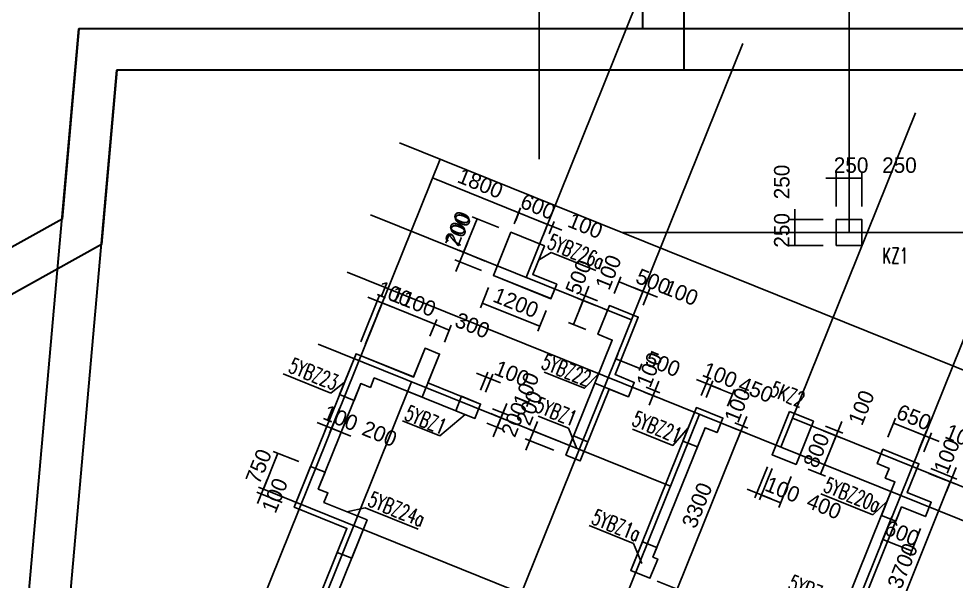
# Model space of a CAD drawing. Extents: x 387171 to 699106, y 11966 to 245688.
# Drawn here: x 522687 to 540834, y 87340 to 98222 of the extents above; entities that cross this region are included whole.
import ezdxf

# ---------------------------------------------------------------- set-up
doc = ezdxf.new("R2010")
doc.units = 0
doc.header["$LTSCALE"] = 100
doc.header["$MEASUREMENT"] = 0
for name, color, linetype in [('b边缘构件', 235, 'Continuous'), ('COLU', 7, 'Continuous'), ('colu-主楼', 7, 'Continuous'), ('DIM', 3, 'Continuous'), ('DOTE', 253, 'Continuous'), ('NUM', 7, 'Continuous'), ('wall-主楼', 2, 'Continuous'), ('Y阴影', 254, 'Continuous'), ('小尺寸', 4, 'Continuous'), ('边缘构件标注', 1, 'Continuous')]:
    doc.layers.add(name, color=color, linetype=linetype)
doc.styles.get("Standard").update_dxf_attribs({"font": 'standard'})
doc.styles.add('tk', font='tk')
doc.dimstyles.get("Standard").update_dxf_attribs({"dimtxt": 300, "dimasz": 100, "dimexe": 100, "dimexo": 250, "dimgap": 100, "dimtad": 0, "dimtoh": 1, "dimdec": 0, "dimdsep": 46, "dimcen": 0.09, "dimclrt": 7, "dimadec": 0, "dimazin": 0, "dimtfac": 1, "dimtdec": 4, "dimtofl": 0, "dimtmove": 0, "dimatfit": 3, "dimfxl": 1, "dimtolj": 1, "dimtzin": 0, "dimarcsym": 0})

# ---------------------------------------------------------------- blocks, each defined once
blk = doc.blocks.new('*D1071')
at = {"layer": '小尺寸', "color": 0, "linetype": 'ByBlock', "lineweight": -2}
for p, q in [((538620, 90429), (538433, 89965)), ((538265, 90249), (538601, 90113)), ((538302, 90342), (538638, 90206))]:
    blk.add_line(p, q, dxfattribs=at)
for points in [[(538545, 90244), (538567, 90343), (538598, 90330)], [(538508, 90151), (538486, 90052), (538455, 90064)]]:
    blk.add_solid(points, dxfattribs=at)
at = {"layer": '小尺寸', "color": 7, "linetype": 'Continuous', "lineweight": -2, "insert": (538998, 90698), "char_height": 300, "width": 476.67, "attachment_point": 5, "rotation": 68.0454, "style": 'tk'}
blk.add_mtext('100', dxfattribs=at)
blk = doc.blocks.new('*D1977')
at = {"layer": '小尺寸', "color": 0, "linetype": 'ByBlock', "lineweight": -2}
for p, q in [((538265, 90249), (538601, 90113)), ((538508, 90151), (538209, 89409)), ((537966, 89507), (538302, 89371))]:
    blk.add_line(p, q, dxfattribs=at)
for points in [[(538508, 90151), (538486, 90052), (538455, 90064)], [(538209, 89409), (538231, 89508), (538262, 89495)]]:
    blk.add_solid(points, dxfattribs=at)
at = {"layer": '小尺寸', "color": 7, "linetype": 'Continuous', "lineweight": -2, "insert": (538127, 89873), "char_height": 300, "width": 566.67, "attachment_point": 5, "rotation": 68.0454, "style": 'tk'}
blk.add_mtext('800', dxfattribs=at)
blk = doc.blocks.new('*D1933')
at = {"layer": '小尺寸', "color": 0, "linetype": 'ByBlock', "lineweight": -2}
for p, q in [((537269, 89518), (537026, 88915)), ((537640, 89369), (537397, 88766)), ((537435, 88858), (537064, 89008))]:
    blk.add_line(p, q, dxfattribs=at)
for points in [[(537064, 89008), (537163, 88986), (537150, 88955)], [(537435, 88858), (537336, 88880), (537348, 88911)]]:
    blk.add_solid(points, dxfattribs=at)
at = {"layer": '小尺寸', "color": 7, "linetype": 'Continuous', "lineweight": -2, "insert": (538276, 88789), "char_height": 300, "width": 576.67, "attachment_point": 5, "rotation": 338.0454, "style": 'tk'}
blk.add_mtext('400', dxfattribs=at)
blk = doc.blocks.new('*D1526')
at = {"layer": '小尺寸', "color": 0, "linetype": 'ByBlock', "lineweight": -2}
for p, q in [((537177, 89555), (536934, 88953)), ((537269, 89518), (537026, 88915)), ((537249, 88933), (536785, 89120))]:
    blk.add_line(p, q, dxfattribs=at)
for points in [[(536971, 89045), (536872, 89067), (536884, 89098)], [(537064, 89008), (537163, 88986), (537150, 88955)]]:
    blk.add_solid(points, dxfattribs=at)
at = {"layer": '小尺寸', "color": 7, "linetype": 'Continuous', "lineweight": -2, "insert": (537471, 89113), "char_height": 300, "width": 476.67, "attachment_point": 5, "rotation": 338.0454, "style": 'tk'}
blk.add_mtext('100', dxfattribs=at)
blk = doc.blocks.new('*D4221')
at = {"layer": '小尺寸', "color": 0, "linetype": 'ByBlock', "lineweight": -2}
for p, q in [((540501, 90045), (540037, 90232)), ((540111, 89882), (540260, 90250)), ((540204, 89844), (540352, 90212))]:
    blk.add_line(p, q, dxfattribs=at)
for points in [[(540222, 90157), (540123, 90179), (540136, 90210)], [(540315, 90120), (540414, 90098), (540402, 90067)]]:
    blk.add_solid(points, dxfattribs=at)
at = {"layer": '小尺寸', "color": 7, "linetype": 'Continuous', "lineweight": -2, "insert": (540956, 90131), "char_height": 300, "width": 476.67, "attachment_point": 5, "rotation": 338.0454, "style": 'tk'}
blk.add_mtext('100', dxfattribs=at)
blk = doc.blocks.new('*D398')
at = {"layer": '小尺寸', "color": 0, "linetype": 'ByBlock', "lineweight": -2}
for p, q in [((539509, 90125), (539657, 90493)), ((540222, 90157), (539619, 90400)), ((540111, 89882), (540260, 90250))]:
    blk.add_line(p, q, dxfattribs=at)
for points in [[(539619, 90400), (539718, 90378), (539706, 90347)], [(540222, 90157), (540123, 90179), (540136, 90210)]]:
    blk.add_solid(points, dxfattribs=at)
at = {"layer": '小尺寸', "color": 7, "linetype": 'Continuous', "lineweight": -2, "insert": (540014, 90510), "char_height": 300, "width": 556.67, "attachment_point": 5, "rotation": 338.0454, "style": 'tk'}
blk.add_mtext('650', dxfattribs=at)
blk = doc.blocks.new('*D290')
at = {"layer": '小尺寸', "color": 0, "linetype": 'ByBlock', "lineweight": -2}
for p, q in [((540343, 89519), (540848, 89315)), ((540830, 89538), (540643, 89074)), ((540305, 89426), (540811, 89222))]:
    blk.add_line(p, q, dxfattribs=at)
for points in [[(540756, 89353), (540777, 89452), (540808, 89439)], [(540718, 89260), (540696, 89161), (540665, 89173)]]:
    blk.add_solid(points, dxfattribs=at)
at = {"layer": '小尺寸', "color": 7, "linetype": 'Continuous', "lineweight": -2, "insert": (540650, 89760), "char_height": 300, "width": 476.67, "attachment_point": 5, "rotation": 68.0454, "style": 'tk'}
blk.add_mtext('100', dxfattribs=at)
blk = doc.blocks.new('*D1241')
at = {"layer": '小尺寸', "color": 0, "linetype": 'ByBlock', "lineweight": -2}
for p, q in [((540305, 89426), (540811, 89222)), ((540718, 89260), (539335, 85828)), ((538922, 85995), (539427, 85791))]:
    blk.add_line(p, q, dxfattribs=at)
for points in [[(540718, 89260), (540696, 89161), (540665, 89173)], [(539335, 85828), (539357, 85927), (539388, 85915)]]:
    blk.add_solid(points, dxfattribs=at)
at = {"layer": '小尺寸', "color": 7, "linetype": 'Continuous', "lineweight": -2, "insert": (539795, 87637), "char_height": 300, "width": 780, "attachment_point": 5, "rotation": 68.0454, "style": 'tk'}
blk.add_mtext('3700', dxfattribs=at)
blk = doc.blocks.new('*D817')
at = {"layer": '小尺寸', "color": 0, "linetype": 'ByBlock', "lineweight": -2}
for p, q in [((536547, 90402), (536797, 90301)), ((536779, 90524), (536592, 90060)), ((536510, 90309), (536760, 90208))]:
    blk.add_line(p, q, dxfattribs=at)
for points in [[(536704, 90339), (536726, 90438), (536757, 90425)], [(536667, 90246), (536645, 90147), (536614, 90159)]]:
    blk.add_solid(points, dxfattribs=at)
at = {"layer": '小尺寸', "color": 7, "linetype": 'Continuous', "lineweight": -2, "insert": (536599, 90746), "char_height": 300, "width": 476.67, "attachment_point": 5, "rotation": 68.0454, "style": 'tk'}
blk.add_mtext('100', dxfattribs=at)
blk = doc.blocks.new('*D1755')
at = {"layer": '小尺寸', "color": 0, "linetype": 'ByBlock', "lineweight": -2}
for p, q in [((536667, 90246), (535433, 87185)), ((536510, 90309), (536760, 90208)), ((535044, 87342), (535526, 87148))]:
    blk.add_line(p, q, dxfattribs=at)
for points in [[(536667, 90246), (536645, 90147), (536614, 90159)], [(535433, 87185), (535455, 87284), (535486, 87272)]]:
    blk.add_solid(points, dxfattribs=at)
at = {"layer": '小尺寸', "color": 7, "linetype": 'Continuous', "lineweight": -2, "insert": (535818, 88809), "char_height": 300, "width": 780, "attachment_point": 5, "rotation": 68.0454, "style": 'tk'}
blk.add_mtext('3300', dxfattribs=at)
blk = doc.blocks.new('*D1630')
at = {"layer": '小尺寸', "color": 0, "linetype": 'ByBlock', "lineweight": -2}
for p, q in [((535992, 90895), (536123, 91220)), ((536502, 90959), (536085, 91127)), ((536409, 90727), (536540, 91052))]:
    blk.add_line(p, q, dxfattribs=at)
for points in [[(536085, 91127), (536184, 91105), (536172, 91075)], [(536502, 90959), (536404, 90981), (536416, 91012)]]:
    blk.add_solid(points, dxfattribs=at)
at = {"layer": '小尺寸', "color": 7, "linetype": 'Continuous', "lineweight": -2, "insert": (536956, 91046), "char_height": 300, "width": 576.67, "attachment_point": 5, "rotation": 338.0454, "style": 'tk'}
blk.add_mtext('450', dxfattribs=at)
blk = doc.blocks.new('*D1381')
at = {"layer": '小尺寸', "color": 0, "linetype": 'ByBlock', "lineweight": -2}
for p, q in [((536271, 91053), (535807, 91240)), ((535899, 90933), (536030, 91257)), ((535992, 90895), (536123, 91220))]:
    blk.add_line(p, q, dxfattribs=at)
for points in [[(535992, 91165), (535893, 91187), (535906, 91218)], [(536085, 91127), (536184, 91105), (536172, 91075)]]:
    blk.add_solid(points, dxfattribs=at)
at = {"layer": '小尺寸', "color": 7, "linetype": 'Continuous', "lineweight": -2, "insert": (536259, 91327), "char_height": 300, "width": 476.67, "attachment_point": 5, "rotation": 338.0454, "style": 'tk'}
blk.add_mtext('100', dxfattribs=at)
blk = doc.blocks.new('*D2120')
at = {"layer": '小尺寸', "color": 0, "linetype": 'ByBlock', "lineweight": -2}
for p, q in [((535076, 91211), (534889, 90747)), ((534794, 91001), (535057, 90895)), ((534832, 91094), (535094, 90988))]:
    blk.add_line(p, q, dxfattribs=at)
for points in [[(535002, 91025), (535024, 91124), (535054, 91112)], [(534964, 90932), (534942, 90833), (534911, 90846)]]:
    blk.add_solid(points, dxfattribs=at)
at = {"layer": '小尺寸', "color": 7, "linetype": 'Continuous', "lineweight": -2, "insert": (534896, 91432), "char_height": 300, "width": 476.67, "attachment_point": 5, "rotation": 68.0454, "style": 'tk'}
blk.add_mtext('100', dxfattribs=at)
blk = doc.blocks.new('*D1870')
at = {"layer": '小尺寸', "color": 0, "linetype": 'ByBlock', "lineweight": -2}
for p, q in [((535048, 92835), (534585, 93022)), ((534678, 92719), (534807, 93040)), ((534771, 92681), (534900, 93002))]:
    blk.add_line(p, q, dxfattribs=at)
for points in [[(534770, 92947), (534671, 92969), (534684, 93000)], [(534863, 92910), (534962, 92888), (534949, 92857)]]:
    blk.add_solid(points, dxfattribs=at)
at = {"layer": '小尺寸', "color": 7, "linetype": 'Continuous', "lineweight": -2, "insert": (535504, 92921), "char_height": 300, "width": 476.67, "attachment_point": 5, "rotation": 338.0454, "style": 'tk'}
blk.add_mtext('100', dxfattribs=at)
blk = doc.blocks.new('*D2960')
at = {"layer": '小尺寸', "color": 0, "linetype": 'ByBlock', "lineweight": -2}
for p, q in [((534214, 92906), (534344, 93227)), ((534770, 92947), (534306, 93134)), ((534678, 92719), (534807, 93040))]:
    blk.add_line(p, q, dxfattribs=at)
for points in [[(534306, 93134), (534405, 93112), (534393, 93081)], [(534770, 92947), (534671, 92969), (534684, 93000)]]:
    blk.add_solid(points, dxfattribs=at)
at = {"layer": '小尺寸', "color": 7, "linetype": 'Continuous', "lineweight": -2, "insert": (534970, 93136), "char_height": 300, "width": 566.67, "attachment_point": 5, "rotation": 338.0454, "style": 'tk'}
blk.add_mtext('500', dxfattribs=at)
blk = doc.blocks.new('*D2704')
at = {"layer": '小尺寸', "color": 0, "linetype": 'ByBlock', "lineweight": -2}
for p, q in [((531980, 94184), (531465, 94391)), ((531558, 94354), (531296, 93705)), ((531718, 93535), (531204, 93742))]:
    blk.add_line(p, q, dxfattribs=at)
for points in [[(531558, 94354), (531536, 94255), (531505, 94267)], [(531296, 93705), (531318, 93804), (531349, 93791)]]:
    blk.add_solid(points, dxfattribs=at)
at = {"layer": '小尺寸', "color": 7, "linetype": 'Continuous', "lineweight": -2, "insert": (531195, 94123), "char_height": 300, "width": 566.67, "attachment_point": 5, "rotation": 68.0454, "style": 'tk'}
blk.add_mtext('700', dxfattribs=at)
blk = doc.blocks.new('*D3489')
at = {"layer": '小尺寸', "color": 0, "linetype": 'ByBlock', "lineweight": -2}
for p, q in [((531371, 93890), (531147, 93334)), ((531718, 93535), (531204, 93742)), ((531644, 93349), (531129, 93557))]:
    blk.add_line(p, q, dxfattribs=at)
for points in [[(531296, 93705), (531318, 93804), (531349, 93791)], [(531222, 93519), (531200, 93420), (531169, 93433)]]:
    blk.add_solid(points, dxfattribs=at)
at = {"layer": '小尺寸', "color": 7, "linetype": 'Continuous', "lineweight": -2, "insert": (531183, 94164), "char_height": 300, "width": 566.67, "attachment_point": 5, "rotation": 68.0454, "style": 'tk'}
blk.add_mtext('200', dxfattribs=at)
blk = doc.blocks.new('*D3238')
at = {"layer": '小尺寸', "color": 0, "linetype": 'ByBlock', "lineweight": -2}
for p, q in [((533723, 93050), (533536, 92586)), ((533852, 92675), (533518, 92809)), ((533889, 92767), (533555, 92902))]:
    blk.add_line(p, q, dxfattribs=at)
for points in [[(533648, 92864), (533670, 92963), (533701, 92951)], [(533611, 92772), (533589, 92673), (533558, 92685)]]:
    blk.add_solid(points, dxfattribs=at)
at = {"layer": '小尺寸', "color": 7, "linetype": 'Continuous', "lineweight": -2, "insert": (534101, 93318), "char_height": 300, "width": 476.67, "attachment_point": 5, "rotation": 68.0454, "style": 'tk'}
blk.add_mtext('100', dxfattribs=at)
blk = doc.blocks.new('*D3128')
at = {"layer": '小尺寸', "color": 0, "linetype": 'ByBlock', "lineweight": -2}
for p, q in [((532279, 94255), (532402, 94561)), ((532921, 94244), (532365, 94469)), ((532835, 94031), (532958, 94337))]:
    blk.add_line(p, q, dxfattribs=at)
for points in [[(532365, 94469), (532464, 94447), (532451, 94416)], [(532921, 94244), (532822, 94266), (532835, 94297)]]:
    blk.add_solid(points, dxfattribs=at)
at = {"layer": '小尺寸', "color": 7, "linetype": 'Continuous', "lineweight": -2, "insert": (532736, 94588), "char_height": 300, "width": 556.67, "attachment_point": 5, "rotation": 338.0454, "style": 'tk'}
blk.add_mtext('600', dxfattribs=at)
blk = doc.blocks.new('*D4022')
at = {"layer": '小尺寸', "color": 0, "linetype": 'ByBlock', "lineweight": -2}
for p, q in [((532730, 90431), (532505, 89875)), ((533120, 90058), (532562, 90283)), ((533046, 89873), (532488, 90098))]:
    blk.add_line(p, q, dxfattribs=at)
for points in [[(532655, 90246), (532677, 90345), (532708, 90332)], [(532580, 90060), (532558, 89961), (532527, 89974)]]:
    blk.add_solid(points, dxfattribs=at)
at = {"layer": '小尺寸', "color": 7, "linetype": 'Continuous', "lineweight": -2, "insert": (532566, 90695), "char_height": 300, "width": 566.67, "attachment_point": 5, "rotation": 68.0454, "style": 'tk'}
blk.add_mtext('200', dxfattribs=at)
blk = doc.blocks.new('*D3646')
at = {"layer": '小尺寸', "color": 0, "linetype": 'ByBlock', "lineweight": -2}
for p, q in [((530647, 92080), (530778, 92405)), ((531019, 92200), (530741, 92312)), ((530925, 91967), (531056, 92293))]:
    blk.add_line(p, q, dxfattribs=at)
for points in [[(530741, 92312), (530840, 92290), (530827, 92259)], [(531019, 92200), (530920, 92222), (530932, 92253)]]:
    blk.add_solid(points, dxfattribs=at)
at = {"layer": '小尺寸', "color": 7, "linetype": 'Continuous', "lineweight": -2, "insert": (531468, 92289), "char_height": 300, "width": 566.67, "attachment_point": 5, "rotation": 338.0454, "style": 'tk'}
blk.add_mtext('300', dxfattribs=at)
blk = doc.blocks.new('*D4565')
at = {"layer": '小尺寸', "color": 0, "linetype": 'ByBlock', "lineweight": -2}
for p, q in [((529627, 92491), (529758, 92816)), ((530741, 92312), (529720, 92724)), ((530647, 92080), (530778, 92405))]:
    blk.add_line(p, q, dxfattribs=at)
for points in [[(529720, 92724), (529819, 92702), (529807, 92671)], [(530741, 92312), (530642, 92334), (530654, 92365)]]:
    blk.add_solid(points, dxfattribs=at)
at = {"layer": '小尺寸', "color": 7, "linetype": 'Continuous', "lineweight": -2, "insert": (530324, 92750), "char_height": 300, "width": 685, "attachment_point": 5, "rotation": 338.0454, "style": 'tk'}
blk.add_mtext('1100', dxfattribs=at)
blk = doc.blocks.new('*D4425')
at = {"layer": '小尺寸', "color": 0, "linetype": 'ByBlock', "lineweight": -2}
for p, q in [((532133, 90780), (531946, 90316)), ((531822, 90582), (532113, 90464)), ((531859, 90674), (532151, 90557))]:
    blk.add_line(p, q, dxfattribs=at)
for points in [[(532058, 90594), (532080, 90693), (532111, 90681)], [(532020, 90502), (531998, 90403), (531968, 90415)]]:
    blk.add_solid(points, dxfattribs=at)
at = {"layer": '小尺寸', "color": 7, "linetype": 'Continuous', "lineweight": -2, "insert": (532510, 91048), "char_height": 300, "width": 476.67, "attachment_point": 5, "rotation": 68.0454, "style": 'tk'}
blk.add_mtext('100', dxfattribs=at)
blk = doc.blocks.new('*D605')
at = {"layer": '小尺寸', "color": 0, "linetype": 'ByBlock', "lineweight": -2}
for p, q in [((531822, 90582), (532113, 90464)), ((532095, 90687), (531871, 90131)), ((531747, 90396), (532038, 90279))]:
    blk.add_line(p, q, dxfattribs=at)
for points in [[(532020, 90502), (532042, 90601), (532073, 90588)], [(531946, 90316), (531924, 90217), (531893, 90230)]]:
    blk.add_solid(points, dxfattribs=at)
at = {"layer": '小尺寸', "color": 7, "linetype": 'Continuous', "lineweight": -2, "insert": (532277, 90469), "char_height": 300, "width": 566.67, "attachment_point": 5, "rotation": 68.0454, "style": 'tk'}
blk.add_mtext('200', dxfattribs=at)
blk = doc.blocks.new('*D194')
at = {"layer": '小尺寸', "color": 0, "linetype": 'ByBlock', "lineweight": -2}
for p, q in [((532009, 91179), (531545, 91366)), ((531628, 91037), (531768, 91384)), ((531721, 91000), (531861, 91347))]:
    blk.add_line(p, q, dxfattribs=at)
for points in [[(531731, 91291), (531632, 91313), (531644, 91344)], [(531823, 91254), (531922, 91232), (531910, 91201)]]:
    blk.add_solid(points, dxfattribs=at)
at = {"layer": '小尺寸', "color": 7, "linetype": 'Continuous', "lineweight": -2, "insert": (532231, 91359), "char_height": 300, "width": 476.67, "attachment_point": 5, "rotation": 338.0454, "style": 'tk'}
blk.add_mtext('100', dxfattribs=at)
blk = doc.blocks.new('*D1150')
at = {"layer": '小尺寸', "color": 0, "linetype": 'ByBlock', "lineweight": -2}
for p, q in [((528898, 90682), (528705, 90205)), ((529083, 90608), (528890, 90130)), ((529113, 90148), (528557, 90372))]:
    blk.add_line(p, q, dxfattribs=at)
for points in [[(528742, 90297), (528643, 90319), (528656, 90350)], [(528928, 90223), (529027, 90201), (529014, 90170)]]:
    blk.add_solid(points, dxfattribs=at)
at = {"layer": '小尺寸', "color": 7, "linetype": 'Continuous', "lineweight": -2, "insert": (529672, 90192), "char_height": 300, "width": 566.67, "attachment_point": 5, "rotation": 338.0454, "style": 'tk'}
blk.add_mtext('200', dxfattribs=at)
blk = doc.blocks.new('*D1030')
at = {"layer": '小尺寸', "color": 0, "linetype": 'ByBlock', "lineweight": -2}
for p, q in [((528805, 90720), (528612, 90242)), ((528898, 90682), (528705, 90205)), ((528928, 90223), (528464, 90409))]:
    blk.add_line(p, q, dxfattribs=at)
for points in [[(528650, 90335), (528551, 90357), (528563, 90388)], [(528742, 90297), (528841, 90275), (528829, 90245)]]:
    blk.add_solid(points, dxfattribs=at)
at = {"layer": '小尺寸', "color": 7, "linetype": 'Continuous', "lineweight": -2, "insert": (528916, 90497), "char_height": 300, "width": 476.67, "attachment_point": 5, "rotation": 338.0454, "style": 'tk'}
blk.add_mtext('100', dxfattribs=at)
blk = doc.blocks.new('*D771')
at = {"layer": '小尺寸', "color": 0, "linetype": 'ByBlock', "lineweight": -2}
for p, q in [((528106, 89654), (527611, 89853)), ((527703, 89816), (527423, 89120)), ((527825, 88958), (527330, 89158))]:
    blk.add_line(p, q, dxfattribs=at)
for points in [[(527703, 89816), (527682, 89717), (527651, 89729)], [(527423, 89120), (527445, 89219), (527476, 89207)]]:
    blk.add_solid(points, dxfattribs=at)
at = {"layer": '小尺寸', "color": 7, "linetype": 'Continuous', "lineweight": -2, "insert": (527331, 89562), "char_height": 300, "width": 566.67, "attachment_point": 5, "rotation": 68.0454, "style": 'tk'}
blk.add_mtext('750', dxfattribs=at)
blk = doc.blocks.new('*D1535')
at = {"layer": '小尺寸', "color": 0, "linetype": 'ByBlock', "lineweight": -2}
for p, q in [((527498, 89306), (527311, 88842)), ((527825, 88958), (527330, 89158)), ((527788, 88865), (527293, 89065))]:
    blk.add_line(p, q, dxfattribs=at)
for points in [[(527423, 89120), (527445, 89219), (527476, 89207)], [(527386, 89028), (527364, 88929), (527333, 88941)]]:
    blk.add_solid(points, dxfattribs=at)
at = {"layer": '小尺寸', "color": 7, "linetype": 'Continuous', "lineweight": -2, "insert": (527644, 88999), "char_height": 300, "width": 476.67, "attachment_point": 5, "rotation": 68.0454, "style": 'tk'}
blk.add_mtext('100', dxfattribs=at)
blk = doc.blocks.new('*D507')
at = {"layer": '小尺寸', "color": 0, "linetype": 'ByBlock', "lineweight": -2}
for p, q in [((533611, 92772), (533424, 92308)), ((533852, 92675), (533518, 92809)), ((533665, 92211), (533331, 92345))]:
    blk.add_line(p, q, dxfattribs=at)
for points in [[(533611, 92772), (533589, 92673), (533558, 92685)], [(533424, 92308), (533446, 92407), (533477, 92394)]]:
    blk.add_solid(points, dxfattribs=at)
at = {"layer": '小尺寸', "color": 7, "linetype": 'Continuous', "lineweight": -2, "insert": (533522, 93221), "char_height": 300, "width": 566.67, "attachment_point": 5, "rotation": 68.0454, "style": 'tk'}
blk.add_mtext('500', dxfattribs=at)
blk = doc.blocks.new('*D4392')
at = {"layer": '小尺寸', "color": 0, "linetype": 'ByBlock', "lineweight": -2}
for p, q in [((539588, 88583), (539376, 88056)), ((540144, 88359), (539932, 87832)), ((539969, 87925), (539413, 88149))]:
    blk.add_line(p, q, dxfattribs=at)
for points in [[(539413, 88149), (539512, 88127), (539499, 88096)], [(539969, 87925), (539870, 87947), (539883, 87978)]]:
    blk.add_solid(points, dxfattribs=at)
at = {"layer": '小尺寸', "color": 7, "linetype": 'Continuous', "lineweight": -2, "insert": (539785, 88269), "char_height": 300, "width": 556.67, "attachment_point": 5, "rotation": 338.0454, "style": 'tk'}
blk.add_mtext('600', dxfattribs=at)
blk = doc.blocks.new('*D4133')
at = {"layer": '小尺寸', "color": 0, "linetype": 'ByBlock', "lineweight": -2}
for p, q in [((531782, 93024), (531622, 92628)), ((532773, 92272), (531660, 92720)), ((532895, 92575), (532735, 92179))]:
    blk.add_line(p, q, dxfattribs=at)
for points in [[(531660, 92720), (531759, 92699), (531746, 92668)], [(532773, 92272), (532674, 92294), (532686, 92325)]]:
    blk.add_solid(points, dxfattribs=at)
at = {"layer": '小尺寸', "color": 7, "linetype": 'Continuous', "lineweight": -2, "insert": (532310, 92728), "char_height": 300, "width": 690, "attachment_point": 5, "rotation": 338.0454, "style": 'tk'}
blk.add_mtext('1200', dxfattribs=at)
blk = doc.blocks.new('*D144')
at = {"layer": '小尺寸', "color": 0, "linetype": 'ByBlock', "lineweight": -2}
for p, q in [((530636, 94995), (530732, 95234)), ((532365, 94469), (530695, 95142)), ((532306, 94322), (532402, 94561))]:
    blk.add_line(p, q, dxfattribs=at)
for points in [[(530695, 95142), (530794, 95120), (530782, 95089)], [(532365, 94469), (532266, 94491), (532278, 94522)]]:
    blk.add_solid(points, dxfattribs=at)
at = {"layer": '小尺寸', "color": 7, "linetype": 'Continuous', "lineweight": -2, "insert": (531623, 95037), "char_height": 300, "width": 690, "attachment_point": 5, "rotation": 338.0454, "style": 'tk'}
blk.add_mtext('1800', dxfattribs=at)
blk = doc.blocks.new('*D4666')
at = {"layer": '小尺寸', "color": 0, "linetype": 'ByBlock', "lineweight": -2}
for p, q in [((529309, 91972), (529665, 92854)), ((529402, 91934), (529758, 92816)), ((529906, 92649), (529442, 92836))]:
    blk.add_line(p, q, dxfattribs=at)
for points in [[(529628, 92761), (529529, 92783), (529541, 92814)], [(529720, 92724), (529819, 92702), (529807, 92671)]]:
    blk.add_solid(points, dxfattribs=at)
at = {"layer": '小尺寸', "color": 7, "linetype": 'Continuous', "lineweight": -2, "insert": (529958, 92897), "char_height": 300, "width": 476.67, "attachment_point": 5, "rotation": 338.0454, "style": 'tk'}
blk.add_mtext('100', dxfattribs=at)
blk = doc.blocks.new('*D4548')
at = {"layer": '小尺寸', "color": 0, "linetype": 'ByBlock', "lineweight": -2}
for p, q in [((534229, 91606), (534282, 91735)), ((534708, 91455), (534244, 91642)), ((534693, 91419), (534745, 91548))]:
    blk.add_line(p, q, dxfattribs=at)
for points in [[(534244, 91642), (534343, 91620), (534331, 91589)], [(534708, 91455), (534609, 91477), (534621, 91508)]]:
    blk.add_solid(points, dxfattribs=at)
at = {"layer": '小尺寸', "color": 7, "linetype": 'Continuous', "lineweight": -2, "insert": (535157, 91544), "char_height": 300, "width": 566.67, "attachment_point": 5, "rotation": 338.0454, "style": 'tk'}
blk.add_mtext('500', dxfattribs=at)
blk = doc.blocks.new('*D3614')
at = {"layer": '小尺寸', "color": 0, "linetype": 'ByBlock', "lineweight": -2}
for p, q in [((532736, 94319), (533199, 94132)), ((532862, 94098), (532958, 94337)), ((532955, 94060), (533051, 94300))]:
    blk.add_line(p, q, dxfattribs=at)
for points in [[(532921, 94244), (532822, 94266), (532835, 94297)], [(533014, 94207), (533113, 94185), (533101, 94154)]]:
    blk.add_solid(points, dxfattribs=at)
at = {"layer": '小尺寸', "color": 7, "linetype": 'Continuous', "lineweight": -2, "insert": (533655, 94218), "char_height": 300, "width": 476.67, "attachment_point": 5, "rotation": 338.0454, "style": 'tk'}
blk.add_mtext('100', dxfattribs=at)
blk = doc.blocks.new('*D1835')
at = {"layer": 'DIM', "color": 0, "linetype": 'ByBlock', "lineweight": -2}
for p, q in [((537708, 94538), (537708, 93888)), ((538258, 94338), (537608, 94338)), ((538258, 94088), (537608, 94088))]:
    blk.add_line(p, q, dxfattribs=at)
for points in [[(537708, 94338), (537691, 94438), (537725, 94438)], [(537708, 94088), (537725, 93988), (537691, 93988)]]:
    blk.add_solid(points, dxfattribs=at)
at = {"layer": 'DIM', "color": 7, "linetype": 'Continuous', "lineweight": -2, "insert": (537458, 95064), "char_height": 300, "width": 566.67, "attachment_point": 5, "rotation": 90, "style": 'tk'}
blk.add_mtext('250', dxfattribs=at)
blk = doc.blocks.new('*D2756')
at = {"layer": 'DIM', "color": 0, "linetype": 'ByBlock', "lineweight": -2}
for p, q in [((538258, 94088), (537608, 94088)), ((537708, 94088), (537708, 93838)), ((538258, 93838), (537608, 93838))]:
    blk.add_line(p, q, dxfattribs=at)
for points in [[(537708, 94088), (537725, 93988), (537691, 93988)], [(537708, 93838), (537691, 93938), (537725, 93938)]]:
    blk.add_solid(points, dxfattribs=at)
at = {"layer": 'DIM', "color": 7, "linetype": 'Continuous', "lineweight": -2, "insert": (537458, 94128), "char_height": 300, "width": 566.67, "attachment_point": 5, "rotation": 90, "style": 'tk'}
blk.add_mtext('250', dxfattribs=at)
blk = doc.blocks.new('*D2720')
at = {"layer": 'DIM', "color": 0, "linetype": 'ByBlock', "lineweight": -2}
for p, q in [((538308, 95138), (538958, 95138)), ((538508, 94588), (538508, 95238)), ((538758, 94588), (538758, 95238))]:
    blk.add_line(p, q, dxfattribs=at)
for points in [[(538508, 95138), (538408, 95121), (538408, 95155)], [(538758, 95138), (538858, 95155), (538858, 95121)]]:
    blk.add_solid(points, dxfattribs=at)
at = {"layer": 'DIM', "color": 7, "linetype": 'Continuous', "lineweight": -2, "insert": (538798, 95388), "char_height": 300, "width": 566.67, "attachment_point": 5, "style": 'tk'}
blk.add_mtext('250', dxfattribs=at)
blk = doc.blocks.new('*D2273')
at = {"layer": 'DIM', "color": 0, "linetype": 'ByBlock', "lineweight": -2}
for p, q in [((538758, 94588), (538758, 95238)), ((538758, 95138), (539008, 95138)), ((539008, 94588), (539008, 95238))]:
    blk.add_line(p, q, dxfattribs=at)
for points in [[(538758, 95138), (538858, 95155), (538858, 95121)], [(539008, 95138), (538908, 95121), (538908, 95155)]]:
    blk.add_solid(points, dxfattribs=at)
at = {"layer": 'DIM', "color": 7, "linetype": 'Continuous', "lineweight": -2, "insert": (539734, 95388), "char_height": 300, "width": 566.67, "attachment_point": 5, "style": 'tk'}
blk.add_mtext('250', dxfattribs=at)
blk = doc.blocks.new('后浇带现场')
at = {"color": 6, "lineweight": 30}
for points in [[(662200, 674230), (718557, 674230), (718557, 624270), (707583, 624270), (707286, 620897), (700215, 616964), (698139, 620873), (664797, 619534)], [(662200, 673430), (717757, 673430), (717757, 625070), (706851, 625070), (706526, 621390), (700538, 618060), (698609, 621692), (664765, 620333)], [(703006, 581720), (706851, 625070)], [(781539, 625070), (706851, 625070)], [(703803, 581649), (707583, 624270)], [(780665, 624270), (707583, 624270)]]:
    blk.add_lwpolyline(points, dxfattribs=at)

msp = doc.modelspace()

# ---------------------------------------------------------------- hatches: boundary and pattern name
at = {"layer": 'Y阴影'}
h = msp.add_hatch(dxfattribs=at)
h.set_pattern_fill('ANSI31', color=256, scale=25, angle=-21.95462, style=0)
h.set_pattern_definition([])
h.paths.add_polyline_path([(532861.4, 93828.5), (532212.2, 94090.2), (531875.7, 93255.5), (532988.6, 92806.5), (533100.7, 93084.8), (532637.1, 93272)], flags=0)
h = msp.add_hatch(dxfattribs=at)
h.set_pattern_fill('ANSI31', color=256, scale=25, angle=-21.95462, style=0)
h.set_pattern_definition([])
h.paths.add_polyline_path([(534487.6, 90908.8), (533838.3, 91170.5), (534174.8, 92005.2), (533896.6, 92117.4), (534120.9, 92673.9), (534677.4, 92449.6), (534228.7, 91336.6), (534599.7, 91187)], flags=0)
h = msp.add_hatch(dxfattribs=at)
h.set_pattern_fill('ANSI31', color=256, scale=25, angle=-21.95462, style=0)
h.set_pattern_definition([])
h.paths.add_polyline_path([(529307.3, 91164.1), (529492.8, 91089.3), (529567.6, 91274.8), (530495.3, 90900.8), (530831.7, 91735.6), (530553.5, 91847.7), (530329.2, 91291.2), (529216, 91740), (528898.2, 90951.6), (529176.5, 90839.4)], flags=0)
h = msp.add_hatch(dxfattribs=at)
h.set_pattern_fill('ANSI31', color=256, scale=25, angle=-21.95462, style=0)
h.set_pattern_definition([])
h.paths.add_polyline_path([(531627.5, 90767.9), (531515.3, 90489.6), (531144.3, 90639.2), (531256.5, 90917.4)], flags=0)
h = msp.add_hatch(dxfattribs=at)
h.set_pattern_fill('ANSI31', color=256, scale=25, angle=-21.95462, style=0)
h.set_pattern_definition([])
h.paths.add_polyline_path([(536315.6, 90495.4), (536203.4, 90217.1), (535971.5, 90310.6), (535822, 89939.6), (535543.7, 90051.8), (535805.4, 90701)], flags=0)
h = msp.add_hatch(dxfattribs=at)
h.set_pattern_fill('ANSI31', color=256, scale=25, angle=-21.95462, style=0)
h.set_pattern_definition([])
h.paths.add_polyline_path([(533705.3, 90038.1), (533555.8, 89667.1), (533277.5, 89779.3), (533427.1, 90150.3)], flags=0)
h = msp.add_hatch(dxfattribs=at)
h.set_pattern_fill('ANSI31', color=256, scale=25, angle=-21.95462, style=0)
h.set_pattern_definition([])
h.paths.add_polyline_path([(539303, 89614.8), (539534.8, 89521.3), (539460, 89335.6), (539645.5, 89260.9), (539383.8, 88611.6), (539662, 88499.5), (539774.2, 88777.7), (540237.9, 88590.8), (540350.1, 88869), (539886.4, 89056), (540110.7, 89612.6), (539415.1, 89893)], flags=0)
h = msp.add_hatch(dxfattribs=at)
h.set_pattern_fill('ANSI31', color=256, scale=25, angle=-21.95462, style=0)
h.set_pattern_definition([])
h.paths.add_polyline_path([(529131.2, 87784.8), (528852.9, 87897), (529039.8, 88360.7), (528019.6, 88772), (528337.4, 89560.4), (528615.7, 89448.2), (528484.8, 89123.6), (528670.3, 89048.8), (528595.5, 88863.3), (529430.3, 88526.8)], flags=0)
h = msp.add_hatch(dxfattribs=at)
h.set_pattern_fill('ANSI31', color=256, scale=25, angle=-21.95462, style=0)
h.set_pattern_definition([])
h.paths.add_polyline_path([(535036.8, 87991.9), (534758.6, 88104.1), (534534.3, 87547.6), (534905.3, 87398), (535054.8, 87769), (534962.1, 87806.4)], flags=0)

# ---------------------------------------------------------------- linework, layer by layer
at = {"layer": 'b边缘构件'}
for points in [[(532861.4, 93828.5), (532212.2, 94090.2), (531875.7, 93255.5), (532988.6, 92806.5), (533100.7, 93084.8), (532637.1, 93272), (532861.4, 93828.5)], [(529307.3, 91164.1), (529492.8, 91089.3), (529567.6, 91274.8), (530495.3, 90900.8), (530831.7, 91735.6), (530553.5, 91847.7), (530329.2, 91291.2), (529216, 91740), (528898.2, 90951.6), (529176.5, 90839.4)], [(539303, 89614.8), (539534.8, 89521.3), (539460, 89335.6), (539645.5, 89260.9), (539383.8, 88611.6), (539662, 88499.5), (539774.2, 88777.7), (540237.9, 88590.8), (540350.1, 88869), (539886.4, 89056), (540110.7, 89612.6), (539415.1, 89893)], [(529131.2, 87784.8), (528852.9, 87897), (529039.8, 88360.7), (528019.6, 88772), (528337.4, 89560.4), (528615.7, 89448.2), (528484.8, 89123.6), (528670.3, 89048.8), (528595.5, 88863.3), (529430.3, 88526.8)]]:
    msp.add_lwpolyline(points, close=True, dxfattribs=at)
for points in [[(534487.6, 90908.8), (533838.3, 91170.5), (534174.8, 92005.2), (533896.6, 92117.4), (534120.9, 92673.9), (534677.4, 92449.6), (534228.7, 91336.6), (534599.7, 91187), (534487.6, 90908.8)], [(531627.5, 90767.9), (531515.3, 90489.6), (531144.3, 90639.2), (531256.5, 90917.4), (531627.5, 90767.9)], [(536315.6, 90495.4), (536203.4, 90217.1), (535971.5, 90310.6), (535822, 89939.6), (535543.7, 90051.8), (535805.4, 90701), (536315.6, 90495.4)], [(533705.3, 90038.1), (533555.8, 89667.1), (533277.5, 89779.3), (533427.1, 90150.3), (533705.3, 90038.1)], [(535036.8, 87991.9), (534758.6, 88104.1), (534534.3, 87547.6), (534905.3, 87398), (535054.8, 87769), (534962.1, 87806.4), (535036.8, 87991.9)]]:
    msp.add_lwpolyline(points, dxfattribs=at)
at = {"layer": 'COLU'}
msp.add_lwpolyline([(538508.1, 93837.9), (539008.1, 93837.9), (539008.1, 94337.9), (538508.1, 94337.9)], close=True, dxfattribs=at)
at = {"layer": 'colu-主楼'}
msp.add_lwpolyline([(537606.5, 90621.9), (538070.2, 90435), (537733.7, 89600.2), (537270, 89787.2)], close=True, dxfattribs=at)
at = {"layer": 'DOTE'}
for p, q in [((532758, 238913.1), (532758.2, 95505.2)), ((538758.1, 238913.1), (538758.1, 94087.9)), ((534664, 98568.3), (532506.8, 93216.7)), ((529818.1, 80662.4), (536704.5, 97745.8)), ((540043.4, 96399.9), (537437.5, 89935.3)), ((571646, 79056.8), (530053.9, 95822.8)), ((522455.3, 74700.8), (530841.6, 95505.2)), ((542362.1, 95465.2), (536727.9, 81488)), ((534547.2, 92394.2), (529493.1, 94431.5)), ((534357.6, 94087.9), (571158.1, 94087.9)), ((557563.8, 81822.3), (529044.5, 93318.6)), ((535300, 89179.6), (528483.7, 91927.3)), ((523475.5, 74289.6), (530291.6, 91198.5)), ((528483.9, 72270.7), (535860.8, 90570.9)), ((570831.9, 77120.7), (537661.8, 90491.8)), ((555881.4, 77648.6), (527362, 89144.9))]:
    msp.add_line(p, q, dxfattribs=at)
at = {"layer": 'wall-主楼'}
for points in [[(533100.7, 93085.1), (532636.9, 93272.1), (532861.2, 93828.6), (532212, 94090.3), (531875.5, 93255.5), (532988.5, 92806.9)], [(533896.6, 92117.4), (534120.9, 92673.9), (534677.4, 92449.6), (534228.7, 91336.6), (534599.7, 91187), (534487.6, 90908.8), (534116.6, 91058.3), (533555.8, 89667.1), (533277.5, 89779.3), (534174.8, 92005.2)], [(529492.8, 91089.3), (529567.6, 91274.8), (531515.3, 90489.6), (531627.5, 90767.9), (530607.2, 91179.1), (530831.6, 91735.6), (530553.3, 91847.8), (530329, 91291.3), (529216, 91739.9), (528019.6, 88772), (529039.8, 88360.7), (527469.6, 84465.3), (528350.7, 84110.2), (528462.9, 84388.4), (528045.5, 84556.6), (528120.3, 84742.1), (527934.8, 84816.9), (529430.3, 88526.8), (528595.5, 88863.3), (528670.3, 89048.8), (528484.8, 89123.6), (529307.3, 91164)], [(535971.5, 90310.6), (534962.1, 87806.4), (535054.8, 87769), (534905.3, 87398), (534534.3, 87547.6), (535805.4, 90701), (536315.6, 90495.4), (536203.4, 90217.1)], [(540350.1, 88869), (540237.9, 88590.8), (539774.2, 88777.7), (538690, 86088), (538411.7, 86200.2), (539645.5, 89260.9), (539460, 89335.6), (539534.8, 89521.1), (539302.9, 89614.6), (539415.1, 89892.9), (540110.7, 89612.4), (539886.4, 89056)]]:
    msp.add_lwpolyline(points, close=True, dxfattribs=at)
at = {"layer": '边缘构件标注', "color": 200}
for p, q in [((532995.1, 93700.8), (532749.3, 93550.2)), ((533856.3, 93353.6), (532995.1, 93700.8)), ((527804.7, 91353.8), (528729.7, 90980.9)), ((528995, 91191.7), (528729.7, 90980.9)), ((531329.8, 90564.4), (530840.1, 90151.9)), ((530112.2, 90445.4), (530840.1, 90151.9)), ((538210.7, 89033.8), (539218.6, 88627.5)), ((529038.9, 88684.6), (529392, 88757.9)), ((530415.2, 88345.4), (529392, 88757.9)), ((539495.9, 88889.9), (539218.6, 88627.5)), ((533728.7, 88417.5), (534584.2, 88072.6)), ((534750.3, 87682.2), (534584.2, 88072.6))]:
    msp.add_line(p, q, dxfattribs=at)
for points in [[(533911.1, 91351.2), (533637.6, 91073.7), (532858.5, 91387.7)], [(533491.4, 89908.7), (533325.3, 90299.1), (532741, 90534.6)], [(535646.7, 90307.2), (535348.1, 89967.6), (534569, 90281.7)]]:
    msp.add_lwpolyline(points, dxfattribs=at)

# ---------------------------------------------------------------- block references
at = {"color": 3, "lineweight": 30}
msp.add_blockref('后浇带现场', (-182998.7, -527042.1), dxfattribs=at)

# ---------------------------------------------------------------- texts
at = {"layer": 'NUM', "color": 200, "width": 0.7}
msp.add_text('KZ1', height=300, dxfattribs=at).set_placement((539402.3, 93487))
at = {"layer": '边缘构件标注', "color": 200, "width": 0.7}
for s, p in [('5YBZ26a', (532895.3, 93789.6)), ('5YBZ23', (527885.6, 91394.2)), ('5YBZ22', (532778.5, 91466.6)), ('5KZ2', (537206.4, 90940)), ('5YBZ1', (530129.5, 90475.4)), ('5YBZ1', (532656.6, 90632.2)), ('5YBZ21', (534534.5, 90366)), ('5YBZ20a', (538239.9, 89084.9)), ('5YBZ24a', (529422.2, 88807.4)), ('5YBZ1a', (533750.5, 88461.7)), ('5YBZ1b', (537557.7, 87191.4))]:
    msp.add_text(s, height=300, rotation=338.04538, dxfattribs=at).set_placement(p)

# ---------------------------------------------------------------- dimensions: what is measured, and where the dimension line sits
at = {"layer": 'DIM', "color": 200}
for p1, p2, distance, picture, middle in [((538508.1, 94337.9), (538758.1, 94337.9), 800, '*D2720', (538290, 95387.9)), ((538758.1, 94337.9), (539008.1, 94337.9), 800, '*D2273', (539226.1, 95387.9)), ((538508.1, 94337.9), (538508.1, 94087.9), -800, '*D1835', (537458.1, 94556)), ((538508.1, 94087.9), (538508.1, 93837.9), -800, '*D2756', (537458.1, 93619.9))]:
    dim = msp.add_aligned_dim(p1=p1, p2=p2, distance=distance, dimstyle='Standard', dxfattribs=at)
    dim.commit()
    dim.dimension.update_dxf_attribs({"geometry": picture, "text_midpoint": middle})
at = {"layer": '小尺寸'}
for base, p1, p2, angle, picture, middle in [((530695.1, 95141.7), (532212.2, 94090.2), (530542.5, 94763.2), 158.04538, '*D144', (531623.4, 95037.1)), ((532364.8, 94468.7), (532741.6, 93799.2), (532185.3, 94023.5), 158.04538, '*D3128', (532736.4, 94588.4)), ((531221.6, 93519.2), (531950.3, 93441), (531875.5, 93255.5), 68.04538, '*D3489', (531002.4, 93715.3)), ((531296.3, 93704.7), (532212, 94090.3), (531950.3, 93441), 68.04538, '*D2704', (531195.3, 94122.7)), ((533610.9, 92771.7), (534120.9, 92673.9), (534083.5, 92581.1), 68.04538, '*D3238', (533955.6, 92958.2)), ((533423.9, 92307.9), (534083.5, 92581.1), (533896.6, 92117.4), 68.04538, '*D507', (533285.5, 92633.3)), ((534306.3, 93133.9), (534584.6, 92487), (534120.9, 92673.9), 158.04538, '*D2960', (534383, 93372.5)), ((529627.6, 92761), (529308.8, 91702.6), (529216, 91740), 158.04538, '*D4666', (529597.8, 93042.6)), ((531659.8, 92720.5), (532988.5, 92806.9), (531875.5, 93255.5), 158.04538, '*D4133', (532309.8, 92728)), ((534770.1, 92947), (534677.4, 92449.6), (534584.6, 92487), 158.04538, '*D1870', (535143.6, 93066)), ((529720.4, 92723.6), (530553.5, 91847.7), (529533.1, 92259.1), 158.04538, '*D4565', (530324, 92749.8)), ((530740.8, 92312.3), (530831.7, 91735.6), (530553.5, 91847.7), 158.04538, '*D3646', (530973.4, 92488.1)), ((534244.1, 91642.2), (534599.7, 91187), (534136, 91374), 158.04538, '*D4548', (534569.5, 91780.6)), ((534964.2, 90932.3), (534599.7, 91187), (534562.3, 91094.3), 68.04538, '*D2120', (534751, 91072.1)), ((531730.6, 91291.3), (531627.5, 90767.9), (531534.7, 90805.3), 158.04538, '*D194', (531870.5, 91504.5)), ((535992.4, 91164.7), (535898.2, 90663.6), (535805.4, 90701), 158.04538, '*D1381', (535898.6, 91472.1)), ((532020.4, 90501.6), (531627.5, 90767.9), (531590.1, 90675.1), 68.04538, '*D4425', (532365.2, 90688.2)), ((536085.1, 91127.3), (536315.6, 90495.4), (535898.2, 90663.6), 158.04538, '*D1630', (536387.3, 91275.1)), ((528649.6, 90334.7), (528991, 90914.2), (528898.2, 90951.6), 158.04538, '*D1030', (528555.7, 90642.1)), ((528742.3, 90297.3), (529176.5, 90839.4), (528991, 90914.2), 158.04538, '*D1150', (529223.5, 90372.9)), ((532580.3, 90060.4), (533352.3, 89964.8), (533277.5, 89779.3), 68.04538, '*D4022', (532385.8, 90246.6)), ((536667, 90245.9), (536315.6, 90495.4), (536278.2, 90402.6), 68.04538, '*D817', (536453.8, 90385.7)), ((531945.7, 90316.2), (531590.1, 90675.1), (531515.3, 90489.6), 68.04538, '*D605', (532096, 90020.4)), ((539619.5, 90400), (540018, 89650), (539415.1, 89893), 158.04538, '*D398', (540014.4, 90510.3)), ((535433.2, 87185.2), (536278.2, 90402.6), (534812.5, 87435.4), 68.04538, '*D1755', (535818.2, 88809)), ((540222.4, 90157), (540110.7, 89612.6), (540018, 89650), 158.04538, '*D4221', (540595.8, 90275.9)), ((540718.1, 89259.8), (540110.7, 89612.6), (540073.3, 89519.7), 68.04538, '*D290', (540504.9, 89399.7)), ((527423.1, 89120.3), (528337.4, 89560.4), (528057, 88864.8), 68.04538, '*D771', (527331.4, 89561.6)), ((539334.7, 85828.1), (540073.3, 89519.7), (538690, 86088), 68.04538, '*D1241', (539794.5, 87637.4)), ((527385.7, 89027.6), (528057, 88864.8), (528019.6, 88772), 68.04538, '*D1535', (527498.6, 88639.1)), ((539413, 88149.1), (540237.9, 88590.8), (539681.4, 88815.1), 158.04538, '*D4392', (539784.7, 88268.8))]:
    dim = msp.add_linear_dim(base=base, p1=p1, p2=p2, angle=angle, dimstyle='Standard', dxfattribs=at)
    dim.commit()
    dim.dimension.update_dxf_attribs({"geometry": picture, "text_midpoint": middle})
for p1, p2, distance, picture, middle in [((532768.5, 93865.9), (532861.4, 93828.5), 408.1, '*D3614', (533294.7, 94363.4)), ((538070.3, 90435.1), (538032.8, 90342.2), 512.4, '*D1071', (538852.9, 90337.4)), ((538032.8, 90342.2), (537733.8, 89600.4), 512.4, '*D1977', (538126.7, 89873.2)), ((537362.8, 89749.9), (537270.1, 89787.3), 800, '*D1526', (537110.8, 89258.5)), ((537733.8, 89600.4), (537362.8, 89749.9), 800, '*D1933', (537730.4, 89008.7))]:
    dim = msp.add_aligned_dim(p1=p1, p2=p2, distance=distance, dimstyle='Standard', dxfattribs=at)
    dim.commit()
    dim.dimension.update_dxf_attribs({"geometry": picture, "text_midpoint": middle})

doc.saveas('drawing.dxf')
